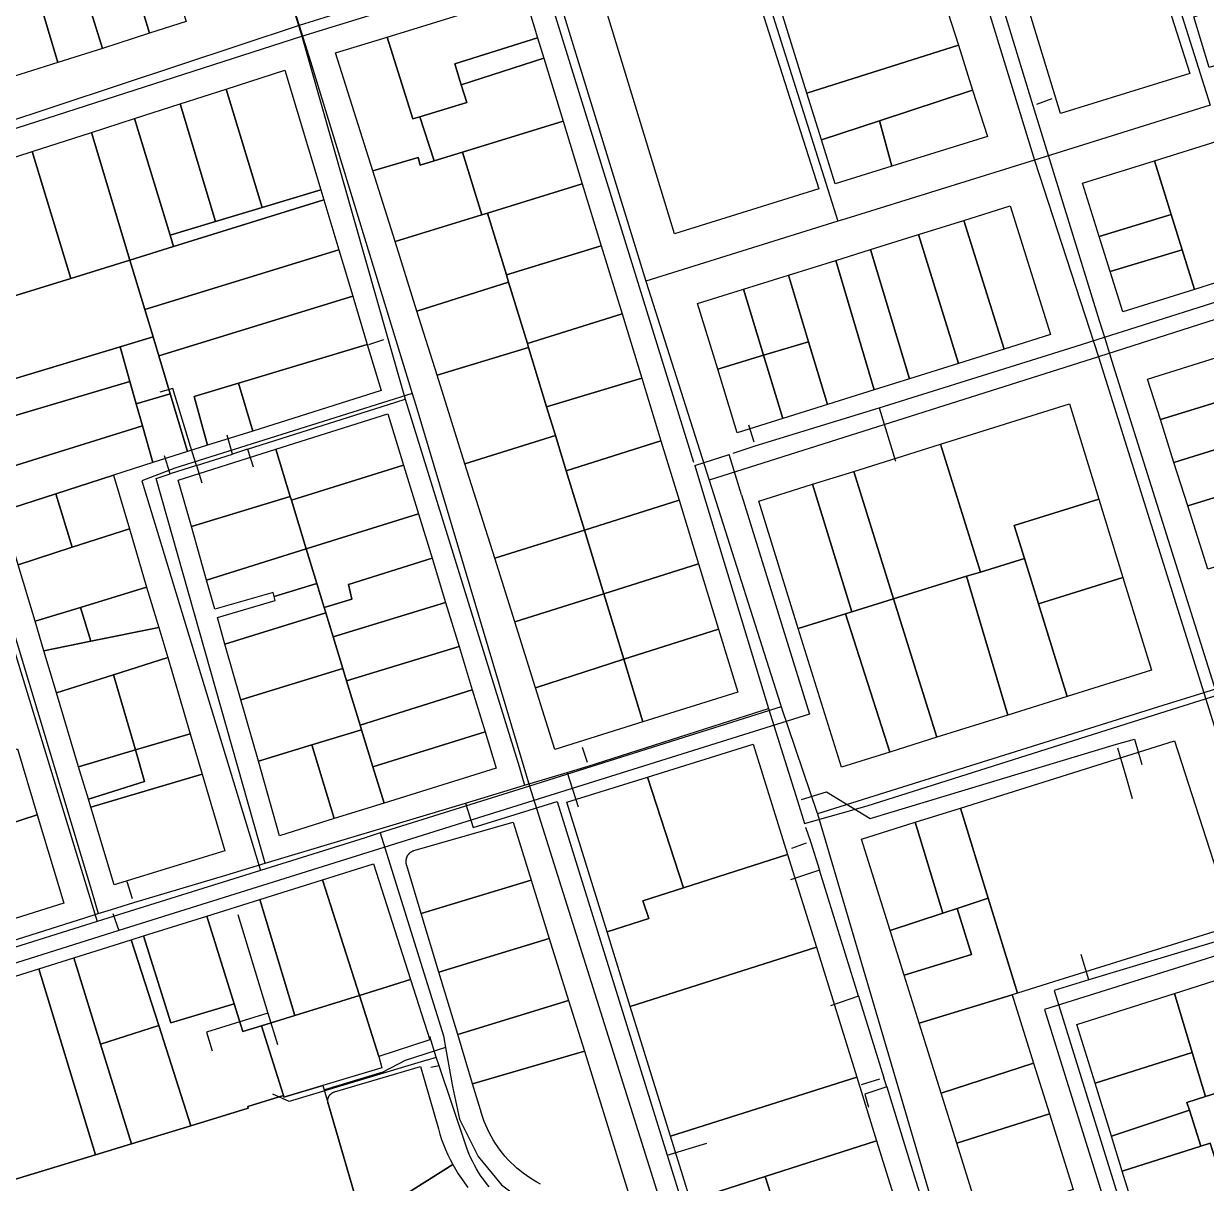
# Model space of a CAD drawing. Extents: x 1876309 to 1899261, y 443723 to 466661.
# Drawn here: x 1889666 to 1890932, y 453407 to 454649 of the extents above; entities that cross this region are included whole.
import ezdxf

# ---------------------------------------------------------------- set-up
doc = ezdxf.new("R2010")
doc.units = 0
doc.header["$MEASUREMENT"] = 0
for name, color, linetype in [('Parcels', 31, 'Continuous'), ('Roads', 7, 'Continuous'), ('Waterlines', 5, 'Continuous')]:
    doc.layers.add(name, color=color, linetype=linetype)

msp = doc.modelspace()

# ---------------------------------------------------------------- linework, layer by layer
at = {"layer": 'Parcels'}
for points in [[(1889668.9, 454782.6), (1889698.2, 454791.9), (1889711.2, 454749.5), (1889750.5, 454622.1), (1889702.9, 454607), (1889654.4, 454770.2), (1889652.3, 454777.3), (1889668.9, 454782.6)], [(1889655.3, 454591.8), (1889608.8, 454745.4), (1889628.1, 454762.3), (1889654.4, 454770.2), (1889702.9, 454607), (1889655.3, 454591.8)], [(1889750.5, 454622.1), (1889711.2, 454749.5), (1889762.6, 454765.5), (1889778, 454714), (1889800.8, 454638.2), (1889750.5, 454622.1)], [(1890427.5, 454753.4), (1890517.5, 454471.7), (1890363, 454423.7), (1890276.8, 454705.3), (1890427.5, 454753.4)], [(1890666.8, 454625.4), (1890504.7, 454574.2), (1890465.4, 454700.8), (1890625.7, 454754.1), (1890666.8, 454625.4)], [(1890866.9, 454745), (1890914.7, 454595.2), (1890776.3, 454552.2), (1890730.5, 454702.3), (1890866.9, 454745)], [(1889778, 454714), (1889816.8, 454725.7), (1889828.2, 454689.1), (1889840.1, 454650.8), (1889800.8, 454638.2), (1889778, 454714)], [(1890918.8, 454655.8), (1891047, 454698.1), (1891064.9, 454641.9), (1890935.3, 454601.6), (1890918.8, 454655.8)], [(1890055.2, 454634.2), (1890202.2, 454679.7), (1890216.4, 454633.3), (1890127.9, 454605.5), (1890134.7, 454583.2), (1890140.6, 454564.2), (1890090.3, 454548.8), (1890083, 454546.5), (1890055.2, 454634.2)], [(1890040, 454490.9), (1890000.2, 454617.2), (1890055.2, 454634.2), (1890083, 454546.5), (1890090.3, 454548.8), (1890105.7, 454501.6), (1890090.7, 454497), (1890088.5, 454505.1), (1890040, 454490.9)], [(1890216.4, 454633.3), (1890223.1, 454611.5), (1890134.7, 454583.2), (1890127.9, 454605.5), (1890216.4, 454633.3)], [(1890582.5, 454544.6), (1890520.3, 454524.2), (1890504.7, 454574.2), (1890666.8, 454625.4), (1890682.1, 454577.4), (1890582.5, 454544.6)], [(1890134.7, 454583.2), (1890223.1, 454611.5), (1890243.7, 454544.1), (1890136, 454511), (1890105.7, 454501.6), (1890090.3, 454548.8), (1890140.6, 454564.2), (1890134.7, 454583.2)], [(1889984.4, 454470.5), (1889921.7, 454451.7), (1889882.9, 454578.5), (1889945.9, 454598.8), (1889984.4, 454470.5)], [(1889921.7, 454451.7), (1889871.6, 454436.7), (1889833.8, 454562.7), (1889882.9, 454578.5), (1889921.7, 454451.7)], [(1890595.7, 454496), (1890582.5, 454544.6), (1890682.1, 454577.4), (1890698, 454527.8), (1890595.7, 454496)], [(1889871.6, 454436.7), (1889823.1, 454422.2), (1889784.8, 454546.9), (1889833.8, 454562.7), (1889871.6, 454436.7)], [(1889826.8, 454410.1), (1889779.9, 454395.5), (1889738.7, 454532), (1889784.8, 454546.9), (1889823.1, 454422.2), (1889826.8, 454410.1)], [(1890264.2, 454477), (1890162.8, 454445.7), (1890156.7, 454443.8), (1890136, 454511), (1890243.7, 454544.1), (1890264.2, 454477)], [(1890520.3, 454524.2), (1890582.5, 454544.6), (1890595.7, 454496), (1890534.9, 454477.1), (1890520.3, 454524.2)], [(1889779.9, 454395.5), (1889716.8, 454375.8), (1889675.4, 454511.6), (1889738.7, 454532), (1889779.9, 454395.5)], [(1890906.5, 454406.3), (1890894.7, 454444.1), (1890876.6, 454501.8), (1890943.7, 454522.8), (1890987.1, 454385.2), (1890919.7, 454364.1), (1890906.5, 454406.3)], [(1889716.8, 454375.8), (1889649.6, 454354.9), (1889609.3, 454490.3), (1889675.4, 454511.6), (1889716.8, 454375.8)], [(1890105.7, 454501.6), (1890136, 454511), (1890156.7, 454443.8), (1890063.8, 454415.2), (1890040, 454490.9), (1890088.5, 454505.1), (1890090.7, 454497), (1890105.7, 454501.6)], [(1890817.4, 454420.7), (1890799.6, 454477.7), (1890876.6, 454501.8), (1890894.7, 454444.1), (1890817.4, 454420.7)], [(1889871.6, 454436.7), (1889921.7, 454451.7), (1889984.4, 454470.5), (1889987.5, 454460.1), (1889826.8, 454410.1), (1889823.1, 454422.2), (1889871.6, 454436.7)], [(1890284.5, 454410.6), (1890183, 454379.5), (1890162.8, 454445.7), (1890264.2, 454477), (1890284.5, 454410.6)], [(1889826.8, 454410.1), (1889987.5, 454460.1), (1890003.7, 454406.3), (1889795.9, 454342.6), (1889779.9, 454395.5), (1889826.8, 454410.1)], [(1890183, 454379.5), (1890185.4, 454371.8), (1890087.2, 454340.9), (1890063.8, 454415.2), (1890156.7, 454443.8), (1890162.8, 454445.7), (1890183, 454379.5)], [(1890672.5, 454437.9), (1890722.1, 454453.5), (1890765.3, 454315.7), (1890715.7, 454300.1), (1890672.5, 454437.9)], [(1890624.1, 454422.8), (1890672.5, 454437.9), (1890715.7, 454300.1), (1890667.1, 454284.9), (1890624.1, 454422.8)], [(1890906.5, 454406.3), (1890829.2, 454383.2), (1890817.4, 454420.7), (1890894.7, 454444.1), (1890906.5, 454406.3)], [(1890624.1, 454422.8), (1890667.1, 454284.9), (1890614.5, 454268.4), (1890572.7, 454406.7), (1890624.1, 454422.8)], [(1890306.8, 454338), (1890205.5, 454306), (1890185.4, 454371.8), (1890183, 454379.5), (1890284.5, 454410.6), (1890306.8, 454338)], [(1889795.9, 454342.6), (1889804.7, 454313.3), (1889769.4, 454302.7), (1889605.1, 454253.1), (1889581, 454333.6), (1889649.6, 454354.9), (1889716.8, 454375.8), (1889779.9, 454395.5), (1889795.9, 454342.6)], [(1890003.7, 454406.3), (1890018.5, 454356.8), (1889810.9, 454293), (1889804.7, 454313.3), (1889795.9, 454342.6), (1890003.7, 454406.3)], [(1890535.5, 454395), (1890576.7, 454256.5), (1890526.8, 454240.9), (1890506.5, 454308.1), (1890485, 454379.3), (1890535.5, 454395)], [(1890572.7, 454406.7), (1890614.5, 454268.4), (1890576.7, 454256.5), (1890535.5, 454395), (1890572.7, 454406.7)], [(1890829.2, 454383.2), (1890906.5, 454406.3), (1890919.7, 454364.1), (1890842.7, 454340), (1890829.2, 454383.2)], [(1890205.5, 454306), (1890206.7, 454302), (1890108.8, 454272.1), (1890087.2, 454340.9), (1890185.4, 454371.8), (1890205.5, 454306)], [(1890458.3, 454293.5), (1890436.9, 454364.2), (1890485, 454379.3), (1890506.5, 454308.1), (1890458.3, 454293.5)], [(1890018.5, 454356.8), (1890034, 454305.1), (1889896.3, 454263.7), (1889848.8, 454249.4), (1889863.2, 454197.2), (1889841.8, 454190.4), (1889823.2, 454252.2), (1889810.9, 454293), (1890018.5, 454356.8)], [(1890409.2, 454278.7), (1890387.5, 454348.8), (1890436.9, 454364.2), (1890458.3, 454293.5), (1890409.2, 454278.7)], [(1890327.8, 454269.2), (1890226.1, 454238.5), (1890206.7, 454302), (1890205.5, 454306), (1890306.8, 454338), (1890327.8, 454269.2)], [(1889810.9, 454293), (1889823.2, 454252.2), (1889786.7, 454241.4), (1889779.9, 454265.4), (1889769.4, 454302.7), (1889804.7, 454313.3), (1889810.9, 454293)], [(1890506.5, 454308.1), (1890526.8, 454240.9), (1890478.8, 454225.8), (1890458.3, 454293.5), (1890506.5, 454308.1)], [(1889779.9, 454265.4), (1889616, 454216.9), (1889605.1, 454253.1), (1889769.4, 454302.7), (1889779.9, 454265.4)], [(1890034, 454305.1), (1890048.8, 454255.8), (1889911.4, 454212.4), (1889896.3, 454263.7), (1890034, 454305.1)], [(1890235.5, 454207.6), (1890138.6, 454177.3), (1890108.8, 454272.1), (1890206.7, 454302), (1890226.1, 454238.5), (1890235.5, 454207.6)], [(1890478.8, 454225.8), (1890430.2, 454210.6), (1890409.2, 454278.7), (1890458.3, 454293.5), (1890478.8, 454225.8)], [(1890883.1, 454224.7), (1890869.4, 454267.9), (1890961.5, 454296.8), (1890974.9, 454253), (1890883.1, 454224.7)], [(1890247.1, 454169.8), (1890235.5, 454207.6), (1890226.1, 454238.5), (1890327.8, 454269.2), (1890348.4, 454201.8), (1890247.1, 454169.8)], [(1889779.9, 454265.4), (1889786.7, 454241.4), (1889793.3, 454218.1), (1889630.8, 454167.5), (1889616, 454216.9), (1889779.9, 454265.4)], [(1889896.3, 454263.7), (1889911.4, 454212.4), (1889863.2, 454197.2), (1889848.8, 454249.4), (1889896.3, 454263.7)], [(1889841.8, 454190.4), (1889804.5, 454178.6), (1889793.3, 454218.1), (1889786.7, 454241.4), (1889823.2, 454252.2), (1889841.8, 454190.4)], [(1890989, 454207.2), (1890897.6, 454178.7), (1890883.1, 454224.7), (1890974.9, 454253), (1890989, 454207.2)], [(1890073, 454176), (1889952.8, 454138.5), (1889951.6, 454142.4), (1889936.1, 454193), (1890056.2, 454231), (1890073, 454176)], [(1890817.1, 454139.5), (1890726.5, 454111.5), (1890737.5, 454076.1), (1890690.5, 454061.5), (1890647.6, 454198.3), (1890785.7, 454241.6), (1890817.1, 454139.5)], [(1889630.8, 454167.5), (1889793.3, 454218.1), (1889804.5, 454178.6), (1889762.4, 454165.3), (1889749.2, 454161), (1889700.8, 454145.3), (1889643.1, 454126.7), (1889630.8, 454167.5)], [(1890989, 454207.2), (1891038.3, 454222.6), (1891052.4, 454175.6), (1890912.3, 454132.4), (1890897.6, 454178.7), (1890989, 454207.2)], [(1890235.5, 454207.6), (1890247.1, 454169.8), (1890266.5, 454106.4), (1890170.5, 454076.2), (1890138.6, 454177.3), (1890235.5, 454207.6)], [(1889936.1, 454193), (1889951.6, 454142.4), (1889845.8, 454110.1), (1889831.6, 454160), (1889936.1, 454193)], [(1890247.1, 454169.8), (1890348.4, 454201.8), (1890367.8, 454138.3), (1890266.5, 454106.4), (1890247.1, 454169.8)], [(1890647.6, 454198.3), (1890690.5, 454061.5), (1890675.7, 454057), (1890597.5, 454032.8), (1890554.9, 454169.2), (1890647.6, 454198.3)], [(1889952.8, 454138.5), (1890073, 454176), (1890089, 454123.7), (1889968.8, 454086.2), (1889952.8, 454138.5)], [(1890554.9, 454169.2), (1890597.5, 454032.8), (1890552.6, 454018.8), (1890510.7, 454155.4), (1890554.9, 454169.2)], [(1891052.4, 454175.6), (1891073.5, 454105.7), (1890933.8, 454064.5), (1890912.3, 454132.4), (1891052.4, 454175.6)], [(1889700.8, 454145.3), (1889749.2, 454161), (1889762.4, 454165.3), (1889779.5, 454107.8), (1889718, 454088), (1889700.8, 454145.3)], [(1890510.7, 454155.4), (1890552.6, 454018.8), (1890545.9, 454016.8), (1890495.5, 454001.2), (1890453.1, 454137.3), (1890510.7, 454155.4)], [(1889660.3, 454069.3), (1889643.1, 454126.7), (1889700.8, 454145.3), (1889718, 454088), (1889660.3, 454069.3)], [(1889952.8, 454138.5), (1889968.8, 454086.2), (1889862.1, 454052.9), (1889845.8, 454110.1), (1889951.6, 454142.4), (1889952.8, 454138.5)], [(1890287.3, 454038.2), (1890266.5, 454106.4), (1890367.8, 454138.3), (1890388.7, 454070.2), (1890287.3, 454038.2)], [(1890843, 454055.8), (1890752.6, 454027.4), (1890737.5, 454076.1), (1890726.5, 454111.5), (1890817.1, 454139.5), (1890843, 454055.8)], [(1890103.4, 454076.4), (1890013.9, 454048.2), (1890017.6, 454032.5), (1889988, 454023.4), (1889980.1, 454049.2), (1889968.8, 454086.2), (1890089, 454123.7), (1890103.4, 454076.4)], [(1889797.9, 454045.4), (1889727, 454023.7), (1889678.4, 454008.9), (1889660.3, 454069.3), (1889718, 454088), (1889779.5, 454107.8), (1889797.9, 454045.4)], [(1890266.5, 454106.4), (1890287.3, 454038.2), (1890191.9, 454008.1), (1890170.5, 454076.2), (1890266.5, 454106.4)], [(1889862.1, 454052.9), (1889968.8, 454086.2), (1889980.1, 454049.2), (1889934.4, 454035.2), (1889933.5, 454039.5), (1889871, 454021.7), (1889862.1, 454052.9)], [(1890103.4, 454076.4), (1890117.9, 454028.9), (1889997.5, 453992.2), (1889989.7, 454017.8), (1889988, 454023.4), (1890017.6, 454032.5), (1890013.9, 454048.2), (1890103.4, 454076.4)], [(1890287.3, 454038.2), (1890388.7, 454070.2), (1890410.1, 454000.2), (1890308.7, 453968.3), (1890287.3, 454038.2)], [(1890752.6, 454027.4), (1890783.3, 453928.3), (1890719.7, 453908.4), (1890675.7, 454057), (1890690.5, 454061.5), (1890737.5, 454076.1), (1890752.6, 454027.4)], [(1890597.5, 454032.8), (1890675.7, 454057), (1890719.7, 453908.4), (1890643.9, 453884.6), (1890597.5, 454032.8)], [(1890843, 454055.8), (1890873.6, 453956.6), (1890783.3, 453928.3), (1890752.6, 454027.4), (1890843, 454055.8)], [(1889797.9, 454045.4), (1889810.8, 454002.1), (1889738.2, 453987.4), (1889727, 454023.7), (1889797.9, 454045.4)], [(1889988, 454023.4), (1889989.7, 454017.8), (1889881.7, 453984.3), (1889873.6, 454012.8), (1889935.4, 454031), (1889934.4, 454035.2), (1889980.1, 454049.2), (1889988, 454023.4)], [(1890008, 453958.1), (1889997.5, 453992.2), (1890117.9, 454028.9), (1890132.3, 453981.8), (1890012, 453945), (1890008, 453958.1)], [(1890287.3, 454038.2), (1890308.7, 453968.3), (1890214.1, 453937.4), (1890191.9, 454008.1), (1890287.3, 454038.2)], [(1890552.6, 454018.8), (1890597.5, 454032.8), (1890643.9, 453884.6), (1890593.3, 453868.8), (1890545.9, 454016.8), (1890552.6, 454018.8)], [(1889727, 454023.7), (1889738.2, 453987.4), (1889687.9, 453977.3), (1889678.4, 454008.9), (1889727, 454023.7)], [(1889997.5, 453992.2), (1890008, 453958.1), (1889898.7, 453924.7), (1889881.7, 453984.3), (1889989.7, 454017.8), (1889997.5, 453992.2)], [(1890593.3, 453868.8), (1890541.7, 453852.6), (1890495.5, 454001.2), (1890545.9, 454016.8), (1890593.3, 453868.8)], [(1889738.2, 453987.4), (1889810.8, 454002.1), (1889820.4, 453969.9), (1889762.3, 453951.5), (1889701.4, 453932.2), (1889687.9, 453977.3), (1889738.2, 453987.4)], [(1890410.1, 454000.2), (1890430.7, 453933), (1890329.2, 453901.1), (1890308.7, 453968.3), (1890410.1, 454000.2)], [(1890012, 453945), (1890132.3, 453981.8), (1890146.4, 453935.5), (1890026.4, 453897.7), (1890012, 453945)], [(1889820.4, 453969.9), (1889844.6, 453888.2), (1889785.9, 453871), (1889762.3, 453951.5), (1889820.4, 453969.9)], [(1890214.1, 453937.4), (1890308.7, 453968.3), (1890329.2, 453901.1), (1890234.9, 453871.4), (1890214.1, 453937.4)], [(1889762.3, 453951.5), (1889785.9, 453871), (1889725.1, 453853.1), (1889701.4, 453932.2), (1889762.3, 453951.5)], [(1890012, 453945), (1890026.4, 453897.7), (1890028, 453892.7), (1889974.8, 453876.4), (1889917.5, 453858.9), (1889898.7, 453924.7), (1890008, 453958.1), (1890012, 453945)], [(1890028, 453892.7), (1890026.4, 453897.7), (1890146.4, 453935.5), (1890160.2, 453890.3), (1890040, 453853.1), (1890028, 453892.7)], [(1889785.9, 453871), (1889844.6, 453888.2), (1889857.3, 453845.3), (1889738.1, 453809.8), (1889735.6, 453818.4), (1889795.7, 453837.3), (1889785.9, 453871)], [(1890040, 453853.1), (1890052, 453814.1), (1889998.6, 453797.5), (1889974.8, 453876.4), (1890028, 453892.7), (1890040, 453853.1)], [(1890052, 453814.1), (1890040, 453853.1), (1890160.2, 453890.3), (1890172, 453851.6), (1890052, 453814.1)], [(1889998.6, 453797.5), (1889940.2, 453779.2), (1889917.5, 453858.9), (1889974.8, 453876.4), (1889998.6, 453797.5)], [(1890484, 453759), (1890372.5, 453723.3), (1890334.2, 453841.9), (1890447.3, 453877.1), (1890484, 453759)], [(1890669, 453808.9), (1890898.1, 453880.7), (1890962, 453683.2), (1890768.8, 453622.9), (1890730.2, 453610.8), (1890698.6, 453712.4), (1890669, 453808.9)], [(1889659.5, 453872.3), (1889680.8, 453801.5), (1889569.9, 453765.7), (1889547.1, 453838.5), (1889659.5, 453872.3)], [(1889785.9, 453871), (1889795.7, 453837.3), (1889735.6, 453818.4), (1889725.1, 453853.1), (1889785.9, 453871)], [(1889738.1, 453809.8), (1889857.3, 453845.3), (1889881.7, 453763), (1889763.1, 453726.8), (1889738.1, 453809.8)], [(1890290.8, 453676.5), (1890247.8, 453815.1), (1890334.2, 453841.9), (1890372.5, 453723.3), (1890329.2, 453709.5), (1890335.6, 453690.7), (1890290.8, 453676.5)], [(1889680.8, 453801.5), (1889709.2, 453706.9), (1889598.9, 453672.5), (1889569.9, 453765.7), (1889680.8, 453801.5)], [(1890698.6, 453712.4), (1890665.4, 453701.5), (1890650.1, 453696.4), (1890620.7, 453793.7), (1890669, 453808.9), (1890698.6, 453712.4)], [(1890091.8, 453695.9), (1890076.3, 453747.4), (1890076.1, 453747.8), (1890076, 453748.2), (1890075.9, 453748.7), (1890075.8, 453749.1), (1890075.7, 453749.5), (1890075.7, 453749.9), (1890075.6, 453750.4), (1890075.6, 453750.8), (1890075.6, 453751.3), (1890075.6, 453751.7), (1890075.6, 453752.1), (1890075.6, 453752.6), (1890075.7, 453753), (1890075.7, 453753.4), (1890075.8, 453753.9), (1890075.9, 453754.3), (1890076, 453754.7), (1890076.1, 453755.1), (1890076.2, 453755.6), (1890076.4, 453756), (1890076.6, 453756.4), (1890076.7, 453756.8), (1890076.9, 453757.2), (1890077.1, 453757.6), (1890077.3, 453757.9), (1890077.6, 453758.3), (1890077.8, 453758.7), (1890078.1, 453759), (1890078.3, 453759.4), (1890078.6, 453759.7), (1890078.9, 453760), (1890079.2, 453760.4), (1890079.5, 453760.7), (1890079.8, 453761), (1890080.2, 453761.2), (1890080.5, 453761.5), (1890080.9, 453761.8), (1890081.2, 453762), (1890081.6, 453762.2), (1890082, 453762.5), (1890082.4, 453762.7), (1890082.8, 453762.9), (1890083.2, 453763.1), (1890083.6, 453763.2), (1890084, 453763.4), (1890190.1, 453793.6), (1890209.4, 453731.7), (1890091.8, 453695.9)], [(1890593.8, 453677.9), (1890563.1, 453775.7), (1890620.7, 453793.7), (1890650.1, 453696.4), (1890593.8, 453677.9)], [(1889986.1, 453731.9), (1890040.7, 453749), (1890080.5, 453625.2), (1890025.6, 453608.2), (1889986.1, 453731.9)], [(1890372.5, 453723.3), (1890484, 453759), (1890514.8, 453660), (1890315.6, 453596.4), (1890290.8, 453676.5), (1890335.6, 453690.7), (1890329.2, 453709.5), (1890372.5, 453723.3)], [(1890025.6, 453608.2), (1889956.4, 453586.8), (1889918.9, 453710.9), (1889986.1, 453731.9), (1890025.6, 453608.2)], [(1890209.4, 453731.7), (1890228.8, 453669.2), (1890110.8, 453633), (1890091.8, 453695.9), (1890209.4, 453731.7)], [(1889921, 453575.8), (1889900.9, 453569.6), (1889891.7, 453599.1), (1889862.5, 453693.2), (1889918.9, 453710.9), (1889956.4, 453586.8), (1889921, 453575.8)], [(1890665.4, 453701.5), (1890698.6, 453712.4), (1890730.2, 453610.8), (1890724.5, 453609), (1890625, 453578.4), (1890608.8, 453629.8), (1890680.7, 453652.2), (1890665.4, 453701.5)], [(1890665.4, 453701.5), (1890680.7, 453652.2), (1890608.8, 453629.8), (1890593.8, 453677.9), (1890650.1, 453696.4), (1890665.4, 453701.5)], [(1889794.6, 453672), (1889862.5, 453693.2), (1889891.7, 453599.1), (1889823.8, 453579), (1889794.6, 453672)], [(1889810.9, 453575.9), (1889748.6, 453556), (1889720, 453648.6), (1889781.5, 453667.9), (1889810.9, 453575.9)], [(1889891.7, 453599.1), (1889900.9, 453569.6), (1889921, 453575.8), (1889944.3, 453501.1), (1889906.1, 453489.4), (1889906.7, 453487.5), (1889845.1, 453468.8), (1889810.9, 453575.9), (1889781.5, 453667.9), (1889794.6, 453672), (1889823.8, 453579), (1889891.7, 453599.1)], [(1890249.6, 453602.8), (1890131, 453566.3), (1890110.8, 453633), (1890228.8, 453669.2), (1890249.6, 453602.8)], [(1890514.8, 453660), (1890558, 453520.9), (1890358.6, 453457.7), (1890315.6, 453596.4), (1890514.8, 453660)], [(1889781.6, 453449.5), (1889743.1, 453437.7), (1889682.5, 453636.9), (1889720, 453648.6), (1889748.6, 453556), (1889781.6, 453449.5)], [(1889589, 453607.6), (1889682.5, 453636.9), (1889743.1, 453437.7), (1889652.8, 453410.3), (1889649.1, 453422), (1889627, 453490.3), (1889589, 453607.6)], [(1891013, 453525.7), (1890931.5, 453500.1), (1890917.2, 453547.1), (1890898.1, 453610.5), (1890977.3, 453635.8), (1891013, 453525.7)], [(1890046.4, 453542.9), (1890025.6, 453608.2), (1890080.5, 453625.2), (1890101.1, 453560.9), (1890046.4, 453542.9)], [(1890813.1, 453514.3), (1890793.6, 453577.2), (1890898.1, 453610.5), (1890917.2, 453547.1), (1890813.1, 453514.3)], [(1889986.5, 453511.8), (1889944.9, 453499.2), (1889944.3, 453501.1), (1889921, 453575.8), (1889956.4, 453586.8), (1890025.6, 453608.2), (1890046.4, 453542.9), (1890049.7, 453530.8), (1889986.5, 453511.8)], [(1890249.6, 453602.8), (1890266.5, 453548.5), (1890146.8, 453513.8), (1890131, 453566.3), (1890249.6, 453602.8)], [(1890625, 453578.4), (1890724.5, 453609), (1890747.3, 453535.9), (1890648.4, 453503.7), (1890625, 453578.4)], [(1889810.9, 453575.9), (1889845.1, 453468.8), (1889781.6, 453449.5), (1889748.6, 453556), (1889810.9, 453575.9)], [(1890914.1, 453485.4), (1890830.7, 453457.6), (1890813.1, 453514.3), (1890917.2, 453547.1), (1890931.5, 453500.1), (1890911.4, 453493.8), (1890914.1, 453485.4)], [(1890648.4, 453503.7), (1890747.3, 453535.9), (1890764.3, 453481.4), (1890665.2, 453450), (1890648.4, 453503.7)], [(1889992.1, 453492.5), (1889992, 453492.8), (1889991.9, 453493.2), (1889991.9, 453493.5), (1889991.8, 453493.9), (1889991.8, 453494.2), (1889991.7, 453494.6), (1889991.7, 453494.9), (1889991.7, 453495.3), (1889991.7, 453495.6), (1889991.7, 453496), (1889991.8, 453496.3), (1889991.8, 453496.6), (1889991.9, 453497), (1889991.9, 453497.3), (1889992, 453497.7), (1889992.1, 453498), (1889992.2, 453498.3), (1889992.3, 453498.7), (1889992.4, 453499), (1889992.6, 453499.3), (1889992.7, 453499.6), (1889992.9, 453499.9), (1889993, 453500.3), (1889993.2, 453500.6), (1889993.4, 453500.8), (1889993.6, 453501.1), (1889993.8, 453501.4), (1889994, 453501.7), (1889994.2, 453502), (1889994.5, 453502.2), (1889994.7, 453502.5), (1889995, 453502.7), (1889995.2, 453502.9), (1889995.5, 453503.1), (1889995.8, 453503.4), (1889996.1, 453503.6), (1889996.3, 453503.8), (1889996.6, 453503.9), (1889996.9, 453504.1), (1889997.3, 453504.3), (1889997.6, 453504.4), (1889997.9, 453504.6), (1889998.2, 453504.7), (1889998.5, 453504.8), (1889998.9, 453504.9), (1890091.2, 453532.2), (1890110.3, 453465.3), (1890111.9, 453459.6), (1890113.7, 453454.1), (1890115.7, 453448.6), (1890117.9, 453443.2), (1890120.2, 453437.8), (1890122.8, 453432.6), (1890125.5, 453427.4), (1890029, 453366.2), (1889992.1, 453492.5)], [(1890579.2, 453452.6), (1890460, 453414.4), (1890380, 453388.8), (1890358.6, 453457.7), (1890558, 453520.9), (1890579.2, 453452.6)], [(1890931.5, 453500.1), (1891013, 453525.7), (1891040.5, 453440.4), (1890948.4, 453412.3), (1890936.5, 453450.2), (1890926.2, 453446.9), (1890914.1, 453485.4), (1890911.4, 453493.8), (1890931.5, 453500.1)], [(1890926.2, 453446.9), (1890842.3, 453420.3), (1890830.7, 453457.6), (1890914.1, 453485.4), (1890926.2, 453446.9)], [(1890789.6, 453400.6), (1890691, 453367.7), (1890665.2, 453450), (1890764.3, 453481.4), (1890789.6, 453400.6)], [(1890579.2, 453452.6), (1890603.8, 453373.6), (1890484.8, 453337.2), (1890460, 453414.4), (1890579.2, 453452.6)], [(1890948.4, 453412.3), (1890967, 453353.3), (1890959.3, 453350.8), (1890961.9, 453342.6), (1890875, 453314.9), (1890842.3, 453420.3), (1890926.2, 453446.9), (1890936.5, 453450.2), (1890948.4, 453412.3)], [(1890484.8, 453337.2), (1890403.7, 453312.5), (1890380, 453388.8), (1890460, 453414.4), (1890484.8, 453337.2)]]:
    msp.add_lwpolyline(points, close=True, dxfattribs=at)
for points in [[(1890219.6, 453406.3), (1890215.7, 453408.4), (1890211.9, 453410.6), (1890208.2, 453412.9), (1890204.5, 453415.4), (1890201, 453417.9), (1890197.5, 453420.7), (1890194.2, 453423.5), (1890190.9, 453426.4), (1890187.8, 453429.5), (1890184.7, 453432.6), (1890181.8, 453435.9), (1890179, 453439.3), (1890176.3, 453442.7), (1890173.7, 453446.3), (1890171.2, 453449.9), (1890168.9, 453453.7), (1890166.7, 453457.5), (1890164.7, 453461.4), (1890162.7, 453465.3), (1890161, 453469.3), (1890159.3, 453473.4), (1890157.8, 453477.5), (1890156.5, 453481.7), (1890155.3, 453485.9), (1890146.8, 453513.8), (1890146.8, 453513.8), (1890266.5, 453548.5), (1890313.5, 453397.8)], [(1889652.8, 453410.3), (1889743.1, 453437.7), (1889781.6, 453449.5), (1889845.1, 453468.8), (1889906.7, 453487.5), (1889906.1, 453489.4), (1889944.3, 453501.1), (1889944.3, 453501.1), (1889944.9, 453499.2), (1889986.5, 453511.8), (1889992.1, 453492.5), (1890029, 453366.2)], [(1890029, 453366.2), (1890125.5, 453427.4), (1890128.4, 453422.3), (1890131.5, 453417.2), (1890134.8, 453412.3), (1890138.2, 453407.5), (1890141.8, 453402.8)]]:
    msp.add_lwpolyline(points, dxfattribs=at)
at = {"layer": 'Roads'}
for p, q in [((1890822.5, 454922.1), (1890936.5, 454561.4)), ((1890638.1, 454860.9), (1890748.2, 454502.5)), ((1890425.8, 454792.5), (1890537.9, 454437.1)), ((1890222.9, 454728.3), (1889961.1, 454646.6)), ((1890222.9, 454728.3), (1890332.4, 454372.8)), ((1889961.1, 454646.6), (1889499.9, 454493.5)), ((1890936.5, 454561.4), (1890748.2, 454502.5)), ((1890748.2, 454502.5), (1890817, 454292)), ((1890537.9, 454437.1), (1890332.4, 454372.8)), ((1891178.9, 454408), (1890817, 454292)), ((1890332.4, 454372.8), (1890400, 454159.8)), ((1890817, 454292), (1890400, 454159.8)), ((1890817, 454292), (1890929.5, 453932.3)), ((1889792.8, 454159.3), (1889919.8, 453741.9)), ((1889631.3, 454058.4), (1889745.1, 453687.4)), ((1890929.5, 453932.3), (1891010.6, 453672.2)), ((1890477.2, 453917.2), (1890207.7, 453832.4)), ((1890207.7, 453832.4), (1890048, 453782.2)), ((1890207.7, 453832.4), (1890349.6, 453380.8)), ((1889919.8, 453741.9), (1889745.1, 453687.4)), ((1889745.1, 453687.4), (1889290, 453544.4))]:
    msp.add_line(p, q, dxfattribs=at)
for points in [[(1889732, 455379.5), (1889851.1, 455000.1), (1889948.8, 454685.7), (1889961.1, 454646.6)], [(1889961.1, 454646.6), (1889973.2, 454608), (1890082.1, 454252.7)], [(1890748.2, 454502.5), (1890546.5, 454439.6), (1890537.9, 454437.1)], [(1890082.1, 454252.7), (1889827.9, 454172.6), (1889792.8, 454159.3)], [(1890082.1, 454252.7), (1890085.9, 454240.3), (1890207.7, 453832.4)], [(1890400, 454159.8), (1890475.9, 453920.8), (1890477.2, 453917.2)], [(1891373.3, 454071.3), (1890969.6, 453944.9), (1890929.5, 453932.3)], [(1890929.5, 453932.3), (1890885.8, 453918.6), (1890515.9, 453802.6)], [(1890477.2, 453917.2), (1890515.6, 453803.4), (1890515.9, 453802.6)], [(1890515.9, 453802.6), (1890775, 452923.5), (1890806.9, 452823.1)], [(1890048, 453782.2), (1890031.9, 453777.1), (1889919.8, 453741.9)], [(1890048, 453782.2), (1890115.7, 453565.1), (1890117.8, 453552.7)], [(1891010.6, 453672.2), (1890759.1, 453593.2), (1890999, 452822.4)], [(1890117.8, 453552.7), (1890074.7, 453538.7), (1890050.8, 453526.1), (1889988.4, 453507.3)], [(1890117.8, 453552.7), (1890125.4, 453510.9), (1890132.8, 453475.8), (1890152.7, 453435.9), (1890177.8, 453405.6), (1890208.1, 453382.6), (1890241.5, 453371.1), (1890283.3, 453365.9), (1890322.3, 453372.2), (1890349.6, 453380.8)]]:
    msp.add_lwpolyline(points, dxfattribs=at)
at = {"layer": 'Waterlines', "color": 5}
for p, q in [((1889940.1, 454712.1), (1889963.9, 454635.1)), ((1890700.2, 454712.5), (1890746.7, 454560.8)), ((1890222.4, 454698.5), (1890383.4, 454179.2)), ((1889963.9, 454635.1), (1890085.9, 454672.7)), ((1889539.6, 454498.6), (1889963.9, 454635.1)), ((1889963.9, 454635.1), (1889972.8, 454603.9)), ((1889972.8, 454603.9), (1890056, 454311.6)), ((1890746.7, 454560.8), (1890817.5, 454330.9)), ((1890750.9, 454562.4), (1890767.2, 454568.6)), ((1890850.5, 454321.5), (1891132.1, 454410.9)), ((1890817.5, 454330.9), (1890823.1, 454312.8)), ((1890823.1, 454312.8), (1890850.5, 454321.5)), ((1890051.5, 454310.1), (1890035.5, 454304.6)), ((1890056, 454311.6), (1890074.8, 454246.5)), ((1890791.8, 454303), (1890823.1, 454312.8)), ((1890823.1, 454312.8), (1890832.6, 454282.6)), ((1890582.1, 454237.4), (1890791.8, 454303)), ((1890832.6, 454282.6), (1890958.6, 453882.7)), ((1889906, 454192.9), (1890064.7, 454243.3)), ((1890064.7, 454243.3), (1890074.8, 454246.5)), ((1890074.8, 454246.5), (1890196.5, 453853.2)), ((1890449.3, 454196.6), (1890582.1, 454237.4)), ((1890582.1, 454237.4), (1890599.6, 454180.3)), ((1890448.1, 454200.5), (1890442.6, 454218.8)), ((1889889.8, 454187.7), (1889884, 454208)), ((1889851.2, 454175.4), (1889845, 454196)), ((1889906, 454192.9), (1889889.8, 454187.7)), ((1889906, 454192.9), (1889912, 454174)), ((1890425.8, 454188.9), (1890449.3, 454196.6)), ((1889823.2, 454166.5), (1889817, 454186)), ((1889851.2, 454175.4), (1889889.8, 454187.7)), ((1890384.6, 454175.4), (1890421.3, 454187.4)), ((1889851.2, 454175.4), (1889823.2, 454166.5)), ((1889851.2, 454175.4), (1889857, 454157)), ((1890384.6, 454175.4), (1890394, 454144.4)), ((1890394, 454144.4), (1890463.6, 453915.3)), ((1889637.2, 454057.9), (1889738.8, 453720.7)), ((1890889.4, 453912.4), (1890943.8, 453929.6)), ((1890448.9, 453910.8), (1890463.6, 453915.3)), ((1890463.6, 453915.3), (1890494.7, 453816.7)), ((1890270.6, 453853.7), (1890448.9, 453910.8)), ((1890569.1, 453811.4), (1890889.4, 453912.4)), ((1890836.2, 453877.3), (1890855.4, 453882.7)), ((1890855.4, 453882.7), (1890863.1, 453855.5)), ((1890264, 453874.2), (1890269.3, 453857.8)), ((1890837.3, 453873.4), (1890846, 453842.9)), ((1890196.5, 453853.2), (1890202.5, 453833.2)), ((1890248, 453846.9), (1890270.6, 453853.7)), ((1890202.5, 453833.2), (1890248, 453846.9)), ((1890248, 453846.9), (1890260, 453810)), ((1890846, 453842.9), (1890852.8, 453819.2)), ((1890139.2, 453814.2), (1890180.1, 453826.5)), ((1890180.1, 453826.5), (1890202.5, 453833.2)), ((1889924.7, 453749.7), (1890139.2, 453814.2)), ((1890139.2, 453814.2), (1890147.5, 453788)), ((1890494.7, 453816.7), (1890502.1, 453792.3)), ((1890502.1, 453792.3), (1890569.1, 453811.4)), ((1890503.3, 453788.5), (1890508.5, 453773.1)), ((1889924.7, 453749.7), (1889918.2, 453772.5)), ((1890503.9, 453771.4), (1890488.3, 453765.5)), ((1890508.5, 453773.1), (1890518.1, 453742.3)), ((1889882.7, 453737.1), (1889924.7, 453749.7)), ((1889784.2, 453707.6), (1889882.7, 453737.1)), ((1890518.1, 453742.3), (1890487, 453732)), ((1890559.9, 453607.6), (1890518.1, 453742.3)), ((1889782.8, 453711.8), (1889777, 453729.9)), ((1889738.8, 453720.7), (1889745.9, 453695.8)), ((1889745.9, 453695.8), (1889760.3, 453700.2)), ((1889760.3, 453700.2), (1889784.2, 453707.6)), ((1889586.5, 453645.2), (1889731.7, 453691.3)), ((1889731.7, 453691.3), (1889745.9, 453695.8)), ((1889761.7, 453696), (1889768, 453677.6)), ((1889895.5, 453694.9), (1889927.7, 453589.2)), ((1890978, 453676.7), (1890806.5, 453625.1)), ((1890806.5, 453625.1), (1890798.2, 453652)), ((1890559.9, 453607.6), (1890530, 453597)), ((1890559.9, 453607.6), (1890587.1, 453520.2)), ((1889927.7, 453589.2), (1889937.8, 453555.8)), ((1890107.9, 453542.3), (1890100.9, 453564.4)), ((1890098.8, 453539.5), (1890107.9, 453542.3)), ((1890111, 453533), (1890107.9, 453542.3)), ((1890111, 453533), (1890102, 453531)), ((1890582.4, 453518.7), (1890562.9, 453512.4)), ((1890590.1, 453510.4), (1890566.8, 453502.6)), ((1890590.1, 453510.4), (1890587.1, 453520.2)), ((1890590.1, 453510.4), (1890616, 453426.5)), ((1890566.8, 453502.6), (1890570.7, 453488.6)), ((1890355.1, 453437.4), (1890397.6, 453450.2)), ((1890355.1, 453437.4), (1890373.6, 453378.1)), ((1890616, 453426.5), (1890634.6, 453367.5))]:
    msp.add_line(p, q, dxfattribs=at)
at = {"layer": 'Waterlines', "color": 3}
for p, q in [((1890434.7, 454144), (1890421.3, 454187.4)), ((1889768, 453677.6), (1887870, 453083.1))]:
    msp.add_line(p, q, dxfattribs=at)
at = {"layer": 'Waterlines', "color": 5}
for points in [[(1889845, 454196), (1889826, 454258), (1889812, 454254)], [(1889918.2, 453772.5), (1889808, 454161.7), (1889823.2, 454166.5)], [(1890499, 453818.1), (1890525.5, 453826.3), (1890572.3, 453797.6), (1890836.2, 453877.3)], [(1890147.5, 453788), (1890237.2, 453815.9), (1890355.1, 453437.4)], [(1890806.5, 453625.1), (1890769.2, 453613.7), (1891009, 452841)], [(1889927.7, 453589.2), (1889862, 453569), (1889868, 453549)], [(1890098.8, 453539.5), (1889950.6, 453494.6), (1889933.1, 453502.7)], [(1890164.7, 453403.5), (1890161.7, 453407.1), (1890158.8, 453410.8), (1890156.1, 453414.6), (1890153.5, 453418.5), (1890151.1, 453422.5), (1890148.8, 453426.6), (1890146.6, 453430.7), (1890144.6, 453434.9), (1890142.7, 453439.2), (1890141, 453443.6), (1890139.4, 453448), (1890111, 453533)]]:
    msp.add_lwpolyline(points, dxfattribs=at)
at = {"layer": 'Waterlines', "color": 3}
msp.add_lwpolyline([(1890434.7, 454144), (1890507.3, 453909.2), (1889768, 453677.6)], dxfattribs=at)

doc.saveas('drawing.dxf')
